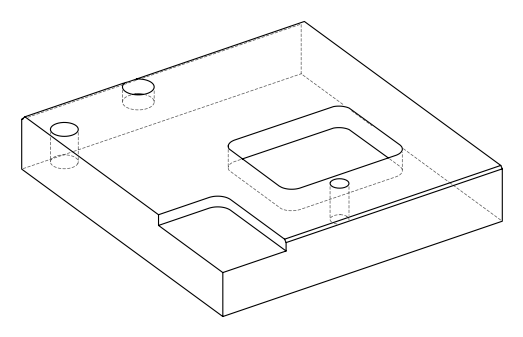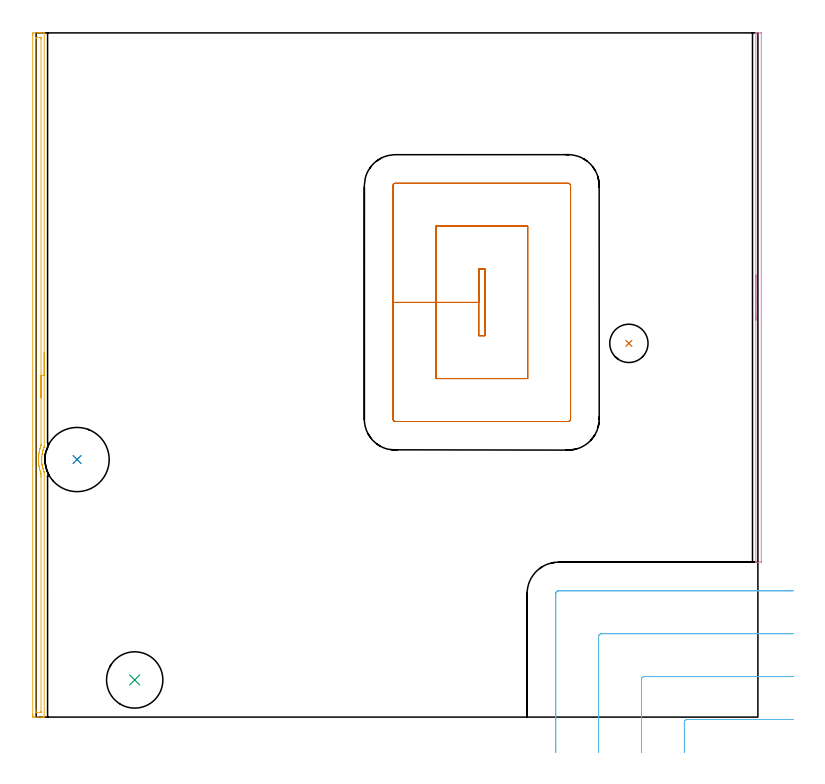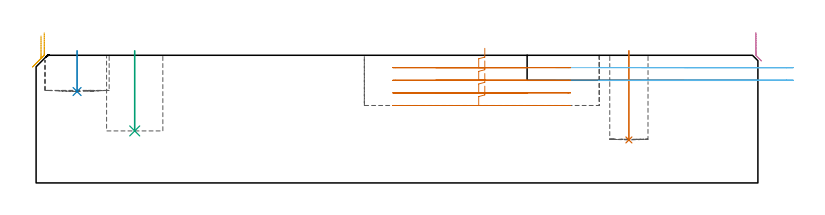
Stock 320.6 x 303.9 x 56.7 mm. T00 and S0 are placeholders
(PLAN: 7 operations, 4 tool changes, 15.6 min)
(1 INDEXABLE_INSERT_DRILL_BLIND_HOLE_FROM_SOLID | STEP1POCKET | NXT0302_005 | 0.16 min | 8478 mm3)
(2 INDEXABLE_INSERT_DRILL_BLIND_HOLE_FROM_SOLID_1 | STEP1POCKET_1 | NXT0302_028 | 0.07 min | 10051 mm3)
(3 INDEXABLE_INSERT_DRILL_BLIND_HOLE_FROM_SOLID_2 | STEP1POCKET_2 | UGT0302_004 | 0.14 min | 16481 mm3)
(4 AREA_MILL | FG_CHAMFER_SURFACE | UGT0205_001 | 2.03 min | 681 mm3)
(5 AREA_MILL_1 | FG_CHAMFER_SURFACE_1 | UGT0205_001 | 5.05 min | 3948 mm3)
(6 MILL_CORNER_NOTCH_RECTANGULAR | CORNER_NOTCH_RECTANGULAR | UGT0201_109 | Follow Part, ap 6.35, ae 75% | 2.1 min | 77816 mm3)
(7 MILL_RECTANGULAR_POCKET | POCKET_RECTANGULAR_STRAIGHT | UGT0201_109 | Follow Part, ap 6.35, ae 75% | 6.05 min | 301546 mm3)
(TOOL NXT0302_005 | Index. Insert Drill 17mm [880-D1700L20-05] | D17 PA176 FL85 Z2)
(TOOL NXT0302_028 | Index. Insert Drill 28.5mm [880-D2850L32-03] | D28.5 PA176 FL86 Z2)
(TOOL UGT0302_004 | Indexable Insert Drill 25mm | D25 PA180 FL50 Z2)
(TOOL UGT0205_001 | Chamfer Mill 20 x 3 x 45 deg. | D20 FL50 Z2)
(TOOL UGT0201_109 | End Mill 25.4 mm | D25.4 FL25 Z2)
(OP 1 INDEXABLE_INSERT_DRILL_BLIND_HOLE_FROM_SOLID)
G17 G21 G94 G90
T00 M6
G54
G17 G0 G90 X263.3 Y166. S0 M3
G43 Z66.7 H1
G94 G81 G98 Z19.1 F250. R58.7
G80
M5
M2
(OP 2 INDEXABLE_INSERT_DRILL_BLIND_HOLE_FROM_SOLID_1)
G17 G21 G94 G90
T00 M6
G54
G17 G0 G90 X18.2 Y114.4 S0 M3
G43 Z66.7 H1
G94 G81 G98 Z40.6 F250. R58.7
G80
M5
M2
(OP 3 INDEXABLE_INSERT_DRILL_BLIND_HOLE_FROM_SOLID_2)
G17 G21 G94 G90
T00 M6
G54
G17 G0 G90 X43.8 Y16.5 S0 M3
G43 Z66.7 H0
G94 G81 G98 Z23.1 F250. R58.7
G80
M5
M2
(OP 4 AREA_MILL)
G17 G21 G94 G90
T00 M6
G54
G17 G0 G90 X319.7 Y176.35 S1061 M3
G43 Z66.7 H0
G94 G1 Y176.388 Z65.828 F250.
Y176.502 Z64.963
Y176.691 Z64.112
Y176.953 Z63.28
Y177.287 Z62.474
Y177.69 Z61.7
Y178.158 Z60.964
Y178.69 Z60.272
Y179.279 Z59.629
Y179.922 Z59.04
Y180.614 Z58.508
Y181.35 Z58.04
Y182.124 Z57.637
Y182.93 Z57.303
Y183.762 Z57.041
Y184.614 Z56.852
Y185.478 Z56.738
Y186.35 Z56.7
Y303.738
X319.703 Y303.89 Z56.688
X319.817 Y303.897 Z56.575
X319.938 Y303.9 Z56.461
X320.265 Z56.134
X320.9 Z55.495
X322.089 Y303.899 Z54.308
X322.091 Y303.896 Z54.306
X322.098 Y303.738 Z54.302
X322.1 Y303.57 Z54.3
Y69.241
X322.097 Y68.962 Z54.303
X322.091 Y68.804 Z54.305
X322.089 Y68.801 Z54.308
X320.9 Y68.8 Z55.495
X319.938 Z56.461
X319.817 Y68.803 Z56.575
X319.702 Y68.81 Z56.688
X319.7 Y68.962 Z56.7
Y186.35
Y187.222 Z56.738
Y188.086 Z56.852
Y188.938 Z57.041
Y189.77 Z57.303
Y190.576 Z57.637
Y191.35 Z58.04
Y192.086 Z58.508
Y192.778 Z59.04
Y193.421 Z59.629
Y194.01 Z60.272
Y194.542 Z60.964
Y195.01 Z61.7
Y195.413 Z62.474
Y195.747 Z63.28
Y196.009 Z64.112
Y196.198 Z64.963
Y196.312 Z65.828
Y196.35 Z66.7
M5
M2
(OP 5 AREA_MILL_1)
G17 G21 G94 G90
T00 M6
G54
G17 G0 G90 X3.6 Y161.797 S1061 M3
G43 Z66.7 H0
G94 G1 Y161.759 Z65.828 F250.
Y161.645 Z64.963
Y161.457 Z64.112
Y161.194 Z63.28
Y160.86 Z62.474
Y160.458 Z61.7
Y159.989 Z60.964
Y159.458 Z60.272
Y158.868 Z59.629
Y158.225 Z59.039
Y157.533 Z58.508
Y156.797 Z58.04
Y156.024 Z57.637
Y155.218 Z57.303
Y154.386 Z57.041
Y153.534 Z56.852
Y152.669 Z56.738
Y151.797 Z56.7
Y120.247
X3.603 Y120.029 Z56.696
X3.536 Y119.85 Z56.636
X3.502 Y119.766 Z56.602
X3.435 Y119.598 Z56.534
X3.353 Y119.381 Z56.451
X3.347 Y119.361 Z56.444
X3.192 Y118.914 Z56.288
X3.049 Y118.468 Z56.144
X3.012 Y118.346 Z56.109
X2.986 Y118.257 Z56.083
X2.824 Y117.596 Z55.921
X2.82 Y117.575 Z55.916
X2.743 Y117.177 Z55.837
X2.654 Y116.732 Z55.752
X2.649 Y116.704 Z55.747
X2.646 Y116.682 Z55.744
X2.529 Y115.811 Z55.628
X2.489 Y115.366 Z55.585
X2.485 Y115.27 Z55.579
X2.472 Y115.013 Z55.569
X2.468 Y114.919 Z55.563
X2.469 Y114.897
X2.468 Y114.823
X2.469 Y114.477 Z55.553
X2.47 Y114.264 Z55.556
X2.467 Y114.045 Z55.559
Y114.027
X2.516 Y113.135 Z55.612
X2.56 Y112.688 Z55.656
X2.621 Y112.242 Z55.716
X2.625 Y112.218 Z55.72
X2.638 Y112.131 Z55.737
X2.654 Y112.034 Z55.754
X2.684 Y111.859 Z55.784
X2.695 Y111.795 Z55.794
X2.786 Y111.35 Z55.885
X2.8 Y111.288 Z55.899
X2.883 Y110.945 Z55.978
X2.901 Y110.879 Z55.994
X2.946 Y110.694 Z56.044
X2.985 Y110.542 Z56.084
X3.01 Y110.458 Z56.11
X3.018 Y110.432 Z56.118
X3.168 Y109.986 Z56.262
X3.24 Y109.759 Z56.34
X3.306 Y109.565 Z56.401
X3.316 Y109.539 Z56.41
X3.468 Y109.125 Z56.564
X3.481 Y109.093 Z56.577
X3.529 Y108.97 Z56.627
X3.561 Y108.89 Z56.659
X3.603 Y108.774 Z56.695
X3.6 Y108.651 Z56.7
Y0.165
X3.598 Y0.01 Z56.689
X3.469 Y0.003 Z56.561
X3.333 Y0. Z56.432
X3.008 Z56.108
X2.363 Z55.457
X1.165 Z54.262
X0.612 Z53.706
X-0.862 Z52.234
X-1.138 Y0.002 Z51.958
X-1.357 Y0.006 Z51.739
X-1.492 Y0.01 Z51.604
X-1.496 Y0.246 Z51.602
X-1.499 Y0.611 Z51.601
X-1.5 Y0.981 Z51.6
Y302.766
X-1.499 Y303.289 Z51.601
X-1.496 Y303.654 Z51.602
X-1.492 Y303.89 Z51.604
X-1.138 Y303.9 Z51.958
X0.612 Z53.706
X1.165 Z54.262
X1.488 Z54.584
X2.04 Z55.136
X2.363 Z55.457
X3.333 Z56.432
X3.469 Y303.897 Z56.561
X3.598 Y303.89 Z56.688
X3.6 Y303.735 Z56.7
Y151.797
X2.186 Z55.286
X2.185 Y121.147 Z55.285
X2.182 Y120.79 Z55.282
X2.179 Y120.613 Z55.279
X2.175 Y120.529 Z55.275
X1.93 Y119.802 Z55.03
X1.783 Y119.361 Z54.883
X1.743 Y119.231 Z54.843
X1.714 Y119.129 Z54.814
X1.529 Y118.426 Z54.629
X1.488 Y118.252 Z54.588
X1.376 Y117.689 Z54.476
X1.355 Y117.575 Z54.455
X1.246 Y116.929 Z54.346
X1.211 Y116.682 Z54.311
X1.141 Y116.143 Z54.241
X1.107 Y115.789 Z54.207
X1.074 Y115.318 Z54.174
X1.059 Y114.897 Z54.159
X1.054 Y114.446 Z54.154
X1.056 Y114.004 Z54.156
X1.079 Y113.528 Z54.179
X1.104 Y113.111 Z54.204
X1.15 Y112.563 Z54.25
X1.189 Y112.218 Z54.289
X1.292 Y111.525 Z54.392
X1.327 Y111.325 Z54.427
X1.488 Y110.532 Z54.588
X1.514 Y110.419 Z54.614
X1.518 Y110.401 Z54.618
X1.65 Y109.91 Z54.75
X1.76 Y109.539 Z54.86
X1.889 Y109.13 Z54.989
X2.051 Y108.647 Z55.151
X2.17 Y108.292 Z55.27
X2.181 Y107.939 Z55.281
X2.183 Y107.754 Z55.283
X2.186 Y107.042 Z55.286
Y106.861
X2.185 Y2.578 Z55.285
X2.183 Y2.397 Z55.283
X2.179 Y2.042 Z55.279
X2.173 Y2.01 Z55.273
X2.11 Y2.006 Z55.21
X2.006 Y2.002 Z55.106
X1.876 Y2. Z54.976
X0.125 Y2.001 Z53.225
X-0.03 Y2.006 Z53.07
X-0.059 Y2.01 Z53.041
X-0.079 Y2.015 Z53.021
X-0.08 Y2.05 Z53.02
X-0.084 Y2.215 Z53.016
X-0.085 Y2.397 Z53.015
X-0.086 Y3.109 Z53.014
X-0.085 Y301.322 Z53.015
X-0.084 Y301.503 Z53.016
X-0.079 Y301.858 Z53.021
X-0.073 Y301.89 Z53.027
X-0.01 Y301.894 Z53.09
X0.094 Y301.898 Z53.194
X0.224 Y301.9 Z53.324
X1.975 Y301.899 Z55.075
X2.13 Y301.894 Z55.23
X2.159 Y301.89 Z55.259
X2.179 Y301.884 Z55.279
X2.18 Y301.85 Z55.28
X2.184 Y301.685 Z55.284
X2.185 Y301.503 Z55.285
X2.186 Y300.791 Z55.286
Y151.797
Y150.926 Z55.324
Y150.061 Z55.438
Y149.209 Z55.626
Y148.377 Z55.889
Y147.571 Z56.223
Y146.797 Z56.625
Y146.062 Z57.094
Y145.369 Z57.625
Y144.726 Z58.215
Y144.137 Z58.858
Y143.606 Z59.55
Y143.137 Z60.286
Y142.734 Z61.06
Y142.4 Z61.865
Y142.138 Z62.697
Y141.949 Z63.549
Y141.835 Z64.414
Y141.797 Z65.286
G0 Z66.7
M5
M2
(OP 6 MILL_CORNER_NOTCH_RECTANGULAR)
G17 G21 G94 G90
T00 M6
G54
G17 G0 G90 X336.257 Y-1.05 S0 M3
G43 Z66.792 H0
Z51.196
G94 G1 X333.257 F250.
X289.214 F500.
G3 X287.95 Y-2.314 R1.27
G1 Y-12.7
Y-15.7 F250.
G0 Z66.792
X336.3 Y18.
Z51.196
G1 X333.3
X270.165 F500.
G3 X268.9 Y16.736 R1.27
G1 Y-12.7
Y-15.7 F250.
G0 Z66.792
X336.3 Y37.05
Z51.196
G1 X333.3
X251.115 F500.
G3 X249.85 Y35.785 R1.27
G1 Y-12.7
Y-15.7 F250.
G0 Z66.792
X336.3 Y56.1
Z51.196
G1 X333.3
X232.065 F500.
G3 X230.8 Y54.835 R1.27
G1 Y-12.7
Y-15.7 F250.
G0 Z66.792
X336.257 Y-1.05
Z45.6
G1 X333.257
X289.214 F500.
G3 X287.95 Y-2.314 R1.27
G1 Y-12.7
Y-15.7 F250.
G0 Z66.792
X336.3 Y18.
Z45.6
G1 X333.3
X270.165 F500.
G3 X268.9 Y16.736 R1.27
G1 Y-12.7
Y-15.7 F250.
G0 Z66.792
X336.3 Y37.05
Z45.6
G1 X333.3
X251.115 F500.
G3 X249.85 Y35.785 R1.27
G1 Y-12.7
Y-15.7 F250.
G0 Z66.792
X336.3 Y56.1
Z45.6
G1 X333.3
X232.065 F500.
G3 X230.8 Y54.835 R1.27
G1 Y-12.7
Y-15.7 F250.
G0 Z66.792
M5
M2
(OP 7 MILL_RECTANGULAR_POCKET)
G17 G21 G94 G90
T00 M6
G54
G17 G0 G90 X199.3 Y184.412 S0 M3
G43 Z66.792 H0
Z59.792
G94 G1 Y199. Z55.883 F250.
X196.6 Z55.16
Y184.2 Z51.194
Y169.4 F500.
X199.3
Y199.
X196.6
Y184.2
X177.55
Y150.35
X218.35
Y218.05
X177.55
Y184.2
X158.5
Y132.4
G3 X159.6 Y131.3 R1.1
G1 X236.3
G3 X237.4 Y132.4 R1.1
G1 Y236.
G3 X236.3 Y237.1 R1.1
G1 X159.6
G3 X158.5 Y236. R1.1
G1 Y184.2
Y183.2
G0 X199.3 Y184.412 Z54.194
G1 Y199. Z50.285 F250.
X196.6 Z49.562
Y184.2 Z45.596
Y169.4 F500.
X199.3
Y199.
X196.6
Y184.2
X177.55
Y150.35
X218.35
Y218.05
X177.55
Y184.2
X158.5
Y132.4
G3 X159.6 Y131.3 R1.1
G1 X236.3
G3 X237.4 Y132.4 R1.1
G1 Y236.
G3 X236.3 Y237.1 R1.1
G1 X159.6
G3 X158.5 Y236. R1.1
G1 Y184.2
Y183.2
G0 X199.3 Y184.412 Z48.596
G1 Y199. Z44.687 F250.
X196.6 Z43.964
Y184.2 Z39.998
Y169.4 F500.
X199.3
Y199.
X196.6
Y184.2
X177.55
Y150.35
X218.35
Y218.05
X177.55
Y184.2
X158.5
Y132.4
G3 X159.6 Y131.3 R1.1
G1 X236.3
G3 X237.4 Y132.4 R1.1
G1 Y236.
G3 X236.3 Y237.1 R1.1
G1 X159.6
G3 X158.5 Y236. R1.1
G1 Y184.2
Y183.2
G0 X199.3 Y184.412 Z42.998
G1 Y199. Z39.089 F250.
X196.6 Z38.366
Y184.2 Z34.4
Y169.4 F500.
X199.3
Y199.
X196.6
Y184.2
X177.55
Y150.35
X218.35
Y218.05
X177.55
Y184.2
X158.5
Y132.4
G3 X159.6 Y131.3 R1.1
G1 X236.3
G3 X237.4 Y132.4 R1.1
G1 Y236.
G3 X236.3 Y237.1 R1.1
G1 X159.6
G3 X158.5 Y236. R1.1
G1 Y184.2
Y183.2
G0 Z66.792
M5
M2
